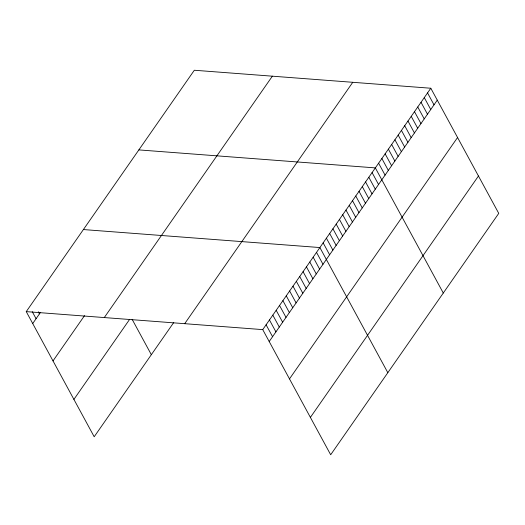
<?xml version="1.0" encoding="UTF-8"?>
<svg xmlns="http://www.w3.org/2000/svg" width="525" height="525" viewBox="0 0 525 525"><rect width="100%" height="100%" fill="white"/><g stroke="black" fill="none" stroke-linecap="round" stroke-linejoin="round"><path stroke-width="0.79" d="M26.25 311.627L194.322 70.245L430.808 88.239L498.75 213.373L330.678 454.755L262.736 329.621L26.25 311.627L94.192 436.761L173.709 322.56M32.721 323.538L40.281 312.677M53.005 360.905L84.518 315.643M104.291 317.566L272.363 76.177M73.907 399.4L129.367 319.745M184.695 323.682L352.767 82.3M262.736 329.621L430.808 88.239M269.2 341.532L437.273 100.15M289.492 378.899L457.564 137.511M310.393 417.395L478.465 176.006M138.856 149.901L375.342 167.895L443.284 293.029M83.396 229.556L319.882 247.551L387.824 372.684M427.547 92.925L434.011 104.836M424.285 97.611L430.749 109.522M421.017 102.296L427.488 114.207M417.756 106.982L424.226 118.893M414.494 111.668L420.965 123.578M411.233 116.353L417.697 128.264M407.971 121.039L414.435 132.95M404.709 125.724L411.173 137.635M401.441 130.41L407.912 142.321M398.18 135.096L404.65 147.007M394.918 139.781L401.389 151.692M391.657 144.467L398.127 156.378M388.395 149.153L394.859 161.063M385.133 153.838L391.598 165.749M381.872 158.524L388.336 170.435M378.604 163.209L385.074 175.12M372.081 172.581L378.551 184.492M368.819 177.266L375.283 189.177M365.558 181.952L372.022 193.863M362.296 186.637L368.76 198.548M359.028 191.323L365.498 203.234M355.766 196.009L362.237 207.92M352.505 200.694L358.975 212.605M349.243 205.38L355.714 217.291M345.982 210.066L352.446 221.977M342.72 214.751L349.184 226.662M339.458 219.437L345.923 231.348M336.19 224.123L342.661 236.033M332.929 228.808L339.399 240.719M329.667 233.494L336.138 245.405M326.406 238.179L332.87 250.09M323.144 242.865L329.608 254.776M316.516 252.381L322.987 264.292M313.156 257.204L319.627 269.122M309.796 262.034L316.267 273.945M306.436 266.864L312.9 278.775M303.076 271.688L309.54 283.598M299.709 276.517L306.18 288.428M296.349 281.348L302.82 293.258M292.989 286.171L299.453 298.082M289.629 291.001L296.093 302.912M286.263 295.831L292.733 307.742M282.903 300.654L289.373 312.565M279.543 305.484L286.013 317.395M276.183 310.314L282.647 322.225M272.823 315.138L279.287 327.049M269.456 319.968L275.927 331.879M266.096 324.798L272.567 336.709M132.136 319.331L151.338 354.69M38.299 311.784L39.441 313.884M32.274 311.706L36.081 318.714"/></g></svg>
